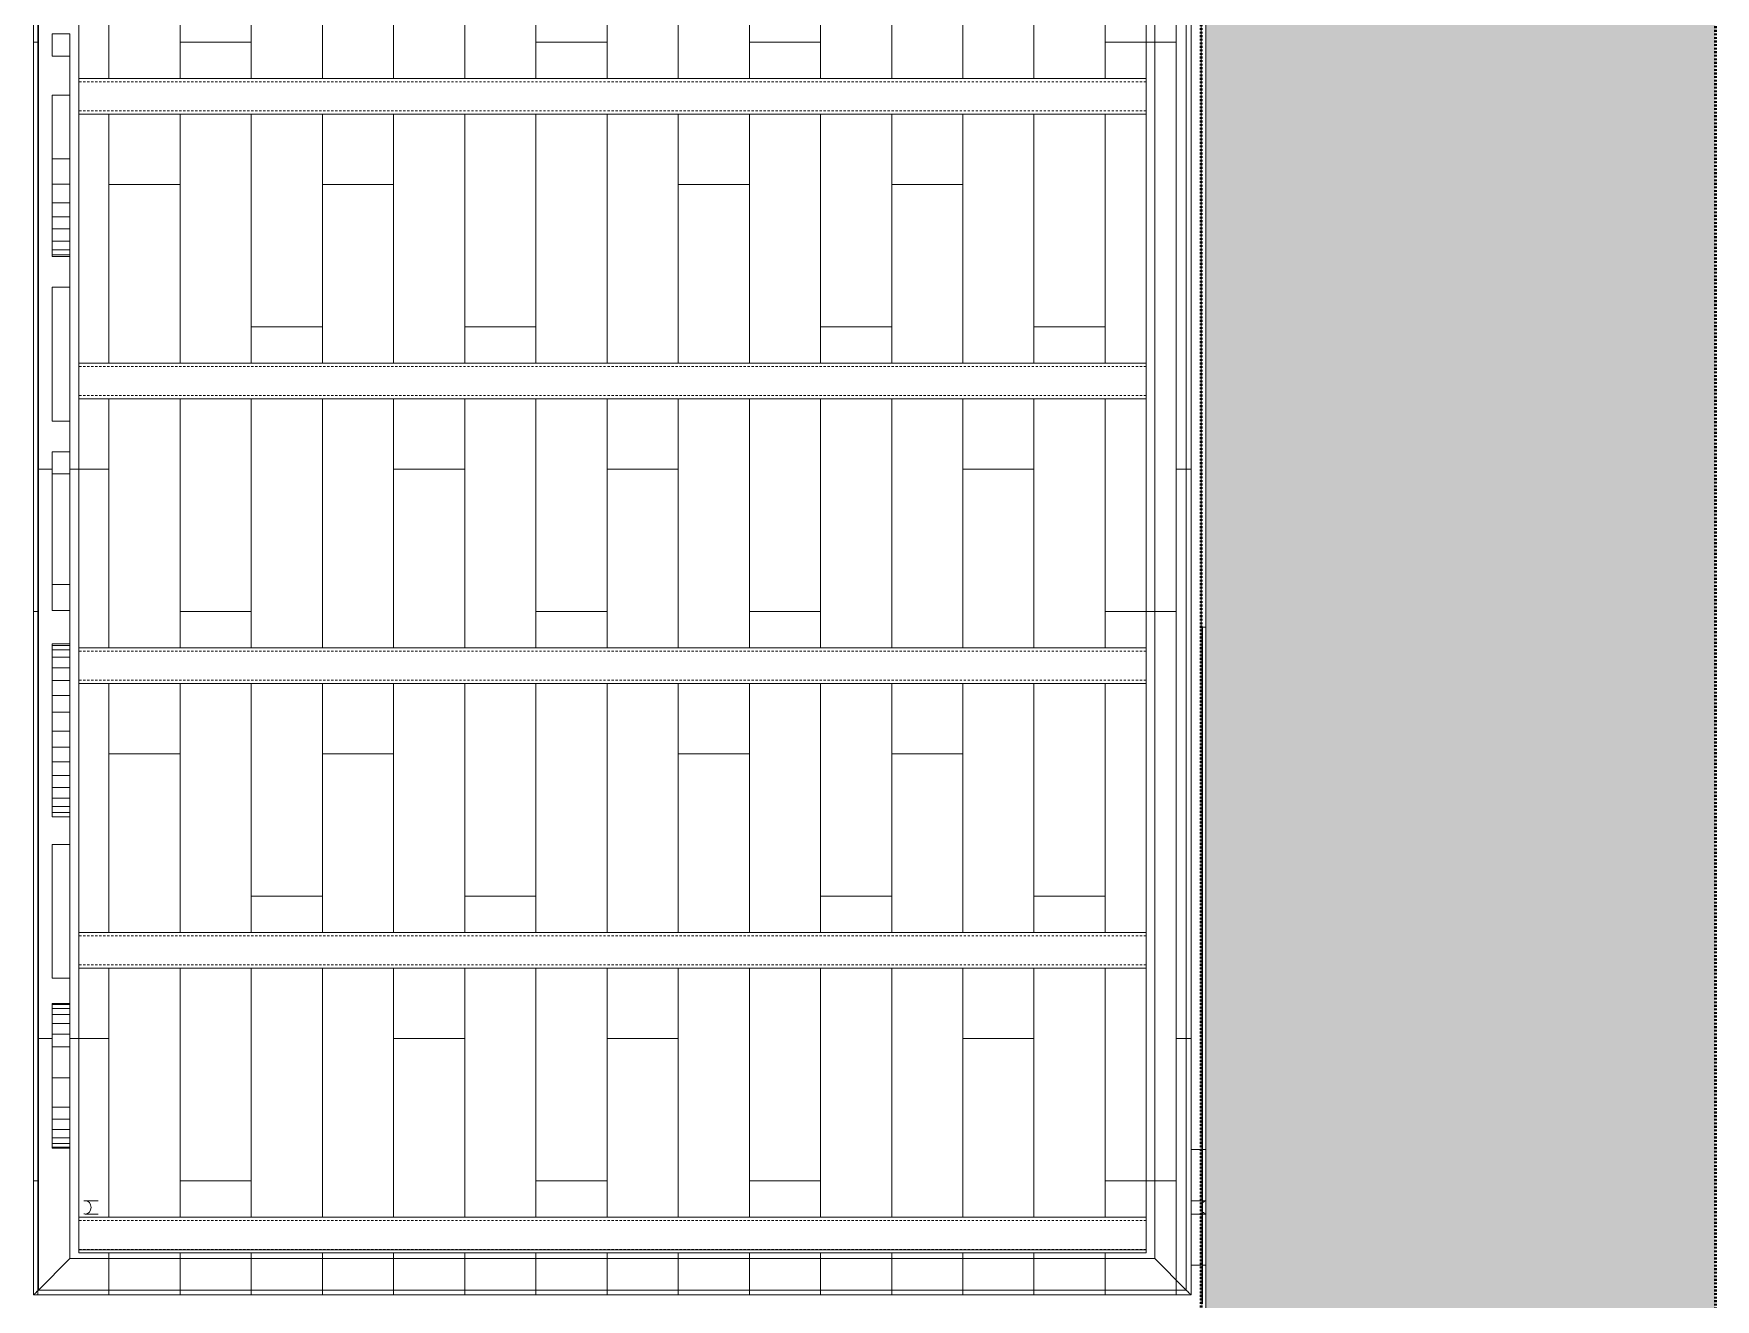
# Model space of a CAD drawing. Header units: inches. Extents: x -4235 to -464, y 9706 to 12338.
# Drawn here: x -3926.4 to -3831.8, y 11203.2 to 11274.4 of the extents above; entities that cross this region are included whole.
import ezdxf

# ---------------------------------------------------------------- set-up
doc = ezdxf.new("R2010")
doc.units = ezdxf.units.IN
doc.header["$MEASUREMENT"] = 0
doc.linetypes.add('Dash 1_16_', pattern=[0.125, 0.0625, -0.0625])
doc.linetypes.add('Hidden 1_8_', pattern=[0.1875, 0.125, -0.0625])
for name, color, linetype, lineweight in [('A-CLNG-3', 13, 'Continuous', 9), ('A-CLNG-PATT-1', 253, 'Continuous', 13), ('A-FLOR-3', 192, 'Continuous', 9), ('A-FLOR-PATT-1', 9, 'Continuous', 9), ('A-GENM', 5, 'Continuous', 9), ('A-GLAZ-1', 151, 'Continuous', 9), ('A-GLAZ-3', 9, 'Continuous', 9), ('A-WALL-5', 113, 'Continuous', 9), ('C-PROP-LINE-1', 91, 'Dash 1_16_', 50), ('S-BEAM', 12, 'Continuous', 9), ('S-BEAM-1', 12, 'Hidden 1_8_', 9)]:
    doc.layers.add(name, color=color, linetype=linetype, lineweight=lineweight)

# ---------------------------------------------------------------- blocks, each defined once
blk = doc.blocks.new('Walls 1 - Walls 1-2559882-BACKGROUND - RCP - 1ST FLOOR')
at = {"layer": 'A-WALL-5'}
for p, q in [((-3861.299, 11211.66), (-3860.724, 11211.66)), ((-3860.661, 11211.66), (-3860.474, 11211.66)), ((-3923.458, 11208.785), (-3922.737, 11208.785)), ((-3861.299, 11208.785), (-3860.724, 11208.785)), ((-3860.661, 11208.785), (-3860.474, 11208.785)), ((-3922.737, 11208.035), (-3923.458, 11208.035)), ((-3860.724, 11208.035), (-3861.299, 11208.035)), ((-3860.474, 11208.035), (-3860.661, 11208.035)), ((-3860.724, 11205.16), (-3861.299, 11205.16)), ((-3860.474, 11205.16), (-3860.661, 11205.16))]:
    blk.add_line(p, q, dxfattribs=at)
for centre, start_param, end_param in [((-3923.458, 11208.41), 0, 0.261799), ((-3923.458, 11208.41), 3.141593, 6.283185), ((-3860.404, 11208.41), 1.445432, 1.568095), ((-3860.404, 11208.41), 1.570796, 1.696161), ((-3860.404, 11208.41), 0.523599, 0.783492), ((-3860.404, 11208.41), 0.261799, 0.522251), ((-3923.458, 11208.41), 2.879793, 3.141593), ((-3860.404, 11208.41), 2.356194, 2.61664), ((-3860.404, 11208.41), 2.698715, 2.879092)]:
    blk.add_ellipse(centre, major_axis=(0, 0.375), ratio=0.86769, start_param=start_param, end_param=end_param, dxfattribs=at)
blk = doc.blocks.new('Walls 134 - Walls 3-2570741-BACKGROUND - RCP - 1ST FLOOR')
at = {"layer": 'A-WALL-5'}
for p, q in [((-3926.362, 11203.489), (-3926.362, 11433.389)), ((-3926.362, 11433.389), (-3926.362, 11203.489)), ((-3926.362, 11203.489), (-3926.362, 11433.389)), ((-3926.089, 11203.762), (-3926.089, 11433.116)), ((-3926.089, 11203.762), (-3926.089, 11433.116)), ((-3861.572, 11433.116), (-3861.572, 11203.762)), ((-3861.572, 11433.116), (-3861.572, 11203.762)), ((-3861.299, 11433.389), (-3861.299, 11203.489)), ((-3861.299, 11203.489), (-3861.299, 11433.389)), ((-3861.299, 11433.389), (-3861.299, 11203.489)), ((-3923.83, 11206.021), (-3923.83, 11430.858)), ((-3863.83, 11430.858), (-3863.83, 11206.021)), ((-3863.342, 11431.346), (-3863.342, 11205.532)), ((-3863.342, 11431.346), (-3863.342, 11205.532)), ((-3923.83, 11285.859), (-3923.83, 11271.859)), ((-3863.83, 11271.859), (-3863.83, 11285.859)), ((-3924.319, 11270.928), (-3924.319, 11273.12)), ((-3924.319, 11270.928), (-3924.319, 11273.12)), ((-3923.83, 11271.809), (-3923.83, 11271.671)), ((-3863.83, 11271.671), (-3863.83, 11271.809)), ((-3923.83, 11271.577), (-3923.83, 11270.142)), ((-3863.83, 11270.142), (-3863.83, 11271.577)), ((-3923.83, 11270.048), (-3923.83, 11269.91)), ((-3923.83, 11269.859), (-3923.83, 11255.859)), ((-3863.83, 11269.91), (-3863.83, 11270.048)), ((-3863.83, 11255.859), (-3863.83, 11269.859)), ((-3924.319, 11260.122), (-3924.319, 11261.845)), ((-3924.319, 11260.122), (-3924.319, 11261.845)), ((-3923.83, 11255.809), (-3923.83, 11255.671)), ((-3863.83, 11255.671), (-3863.83, 11255.809)), ((-3923.83, 11255.577), (-3923.83, 11254.142)), ((-3863.83, 11254.142), (-3863.83, 11255.577)), ((-3923.83, 11254.048), (-3923.83, 11253.91)), ((-3923.83, 11253.859), (-3923.83, 11239.859)), ((-3863.83, 11253.91), (-3863.83, 11254.048)), ((-3863.83, 11239.859), (-3863.83, 11253.859)), ((-3924.319, 11250.882), (-3924.319, 11252.605)), ((-3924.319, 11250.882), (-3924.319, 11252.605)), ((-3924.319, 11240.077), (-3924.319, 11241.956)), ((-3924.319, 11240.077), (-3924.319, 11241.956)), ((-3923.83, 11239.809), (-3923.83, 11239.671)), ((-3863.83, 11239.671), (-3863.83, 11239.809)), ((-3923.83, 11239.577), (-3923.83, 11238.142)), ((-3863.83, 11238.142), (-3863.83, 11239.577)), ((-3923.83, 11238.048), (-3923.83, 11237.91)), ((-3923.83, 11237.859), (-3923.83, 11223.859)), ((-3863.83, 11237.91), (-3863.83, 11238.048)), ((-3863.83, 11223.859), (-3863.83, 11237.859)), ((-3924.319, 11228.801), (-3924.319, 11230.367)), ((-3924.319, 11228.801), (-3924.319, 11230.367)), ((-3923.83, 11223.809), (-3923.83, 11223.671)), ((-3923.83, 11223.577), (-3923.83, 11222.142)), ((-3863.83, 11223.671), (-3863.83, 11223.809)), ((-3863.83, 11222.142), (-3863.83, 11223.577)), ((-3923.83, 11222.048), (-3923.83, 11221.91)), ((-3923.83, 11221.859), (-3923.83, 11207.859)), ((-3863.83, 11221.91), (-3863.83, 11222.048)), ((-3863.83, 11207.859), (-3863.83, 11221.859)), ((-3924.319, 11219.875), (-3924.319, 11221.284)), ((-3924.319, 11219.875), (-3924.319, 11221.284)), ((-3924.319, 11205.532), (-3924.319, 11211.731)), ((-3924.319, 11205.532), (-3924.319, 11211.731)), ((-3923.83, 11207.809), (-3923.83, 11207.671)), ((-3923.83, 11207.577), (-3923.83, 11206.142)), ((-3863.83, 11207.671), (-3863.83, 11207.809)), ((-3863.83, 11206.142), (-3863.83, 11207.577)), ((-3863.83, 11206.021), (-3923.83, 11206.021)), ((-3926.089, 11203.762), (-3924.319, 11205.532)), ((-3924.319, 11205.532), (-3926.089, 11203.762)), ((-3863.342, 11205.532), (-3924.319, 11205.532)), ((-3863.342, 11205.532), (-3924.319, 11205.532)), ((-3861.572, 11203.762), (-3863.342, 11205.532)), ((-3863.342, 11205.532), (-3861.572, 11203.762)), ((-3861.572, 11203.762), (-3926.089, 11203.762)), ((-3861.572, 11203.762), (-3926.089, 11203.762)), ((-3861.299, 11203.489), (-3926.362, 11203.489)), ((-3926.362, 11203.489), (-3861.299, 11203.489)), ((-3861.299, 11203.489), (-3926.362, 11203.489))]:
    blk.add_line(p, q, dxfattribs=at)
for points, knots in [([(-3926.225, 11203.626), (-3926.22, 11203.631), (-3926.209, 11203.641), (-3926.188, 11203.663), (-3926.171, 11203.68), (-3926.159, 11203.692)], [0.6666667, 0.6666667, 0.6666667, 0.6666667, 0.7083333, 0.75, 0.8333333, 0.8333333, 0.8333333, 0.8333333]), ([(-3861.436, 11203.626), (-3861.441, 11203.631), (-3861.451, 11203.642), (-3861.473, 11203.663), (-3861.49, 11203.68), (-3861.501, 11203.692)], [0.6666667, 0.6666667, 0.6666667, 0.6666667, 0.7083333, 0.75, 0.8333333, 0.8333333, 0.8333333, 0.8333333]), ([(-3926.362, 11203.489), (-3926.362, 11203.49), (-3926.357, 11203.494), (-3926.341, 11203.51), (-3926.326, 11203.525), (-3926.309, 11203.542), (-3926.294, 11203.557), (-3926.278, 11203.573), (-3926.255, 11203.596), (-3926.235, 11203.616), (-3926.225, 11203.626)], [0, 0, 0, 0, 0.1666667, 0.25, 0.3333333, 0.4166667, 0.4583333, 0.5, 0.5833333, 0.6666667, 0.6666667, 0.6666667, 0.6666667]), ([(-3926.225, 11203.626), (-3926.23, 11203.621), (-3926.24, 11203.611), (-3926.26, 11203.591), (-3926.278, 11203.573), (-3926.294, 11203.557), (-3926.309, 11203.542), (-3926.319, 11203.532), (-3926.325, 11203.526)], [0.3333333, 0.3333333, 0.3333333, 0.3333333, 0.375, 0.4166667, 0.5, 0.5416667, 0.5833333, 0.6666667, 0.6666667, 0.6666667, 0.6666667]), ([(-3861.436, 11203.626), (-3861.43, 11203.621), (-3861.42, 11203.611), (-3861.401, 11203.591), (-3861.387, 11203.578), (-3861.379, 11203.569)], [0.3333333, 0.3333333, 0.3333333, 0.3333333, 0.375, 0.4166667, 0.5, 0.5, 0.5, 0.5]), ([(-3861.308, 11203.499), (-3861.311, 11203.502), (-3861.319, 11203.509), (-3861.335, 11203.525), (-3861.351, 11203.542), (-3861.367, 11203.557), (-3861.375, 11203.565), (-3861.379, 11203.569)], [0.1666667, 0.1666667, 0.1666667, 0.1666667, 0.25, 0.3333333, 0.4166667, 0.4583333, 0.5, 0.5, 0.5, 0.5]), ([(-3861.379, 11203.569), (-3861.375, 11203.565), (-3861.367, 11203.557), (-3861.352, 11203.542), (-3861.341, 11203.532), (-3861.336, 11203.526)], [0.5, 0.5, 0.5, 0.5, 0.5416667, 0.5833333, 0.6666667, 0.6666667, 0.6666667, 0.6666667])]:
    blk.add_open_spline(points, degree=3, knots=knots, dxfattribs=at)
for points in [[(-3926.159, 11203.692), (-3926.171, 11203.68), (-3926.193, 11203.658), (-3926.215, 11203.636), (-3926.225, 11203.626)], [(-3926.159, 11203.692), (-3926.136, 11203.715), (-3926.112, 11203.738), (-3926.089, 11203.762)], [(-3926.089, 11203.762), (-3926.112, 11203.738), (-3926.136, 11203.715), (-3926.159, 11203.692)], [(-3861.501, 11203.692), (-3861.524, 11203.715), (-3861.548, 11203.739), (-3861.572, 11203.762)], [(-3861.572, 11203.762), (-3861.548, 11203.739), (-3861.524, 11203.715), (-3861.501, 11203.692)], [(-3861.501, 11203.692), (-3861.49, 11203.68), (-3861.467, 11203.658), (-3861.446, 11203.636), (-3861.436, 11203.626)], [(-3926.352, 11203.499), (-3926.358, 11203.493), (-3926.362, 11203.49), (-3926.362, 11203.489)], [(-3926.325, 11203.526), (-3926.331, 11203.52), (-3926.341, 11203.51), (-3926.35, 11203.501), (-3926.352, 11203.499)], [(-3861.379, 11203.569), (-3861.387, 11203.578), (-3861.405, 11203.596), (-3861.425, 11203.616), (-3861.436, 11203.626)], [(-3861.336, 11203.526), (-3861.33, 11203.52), (-3861.319, 11203.51), (-3861.311, 11203.501), (-3861.308, 11203.499)], [(-3861.299, 11203.489), (-3861.299, 11203.489), (-3861.302, 11203.493), (-3861.308, 11203.499)], [(-3861.308, 11203.499), (-3861.302, 11203.493), (-3861.299, 11203.489), (-3861.299, 11203.489)]]:
    blk.add_open_spline(points, degree=3, dxfattribs=at)
blk = doc.blocks.new('CISC HSS Rectangular_CSA G40_21_ - HS102x51x4_8-V171-BACKGROUND - RCP - 1ST FLOOR')
at = {"layer": 'S-BEAM'}
for p, q in [((-30, 1), (30, 1)), ((-30, 1), (-30, 0.624)), ((-30, 0.812), (-30, 0.95)), ((30, 0.624), (30, 1)), ((30, 0.95), (30, 0.812)), ((-30, 0.624), (-30, 0.718)), ((-30, 0.624), (-30, 0.718)), ((-30, 0.718), (-30, 0.672)), ((-30, 0.672), (-30, 0.624)), ((-30, 0.624), (-30, -0.624)), ((-30, 0.624), (-30, -0.624)), ((30, 0.718), (30, 0.624)), ((30, 0.624), (30, 0.718)), ((30, 0.718), (30, 0.624)), ((30, -0.624), (30, 0.624)), ((30, -0.624), (30, 0.624)), ((-30, -0.624), (-30, -1)), ((-30, -0.718), (-30, -0.624)), ((-30, -0.624), (-30, -0.718)), ((-30, -0.718), (-30, -0.624)), ((-30, -0.95), (-30, -0.812)), ((30, -0.624), (30, -0.718)), ((30, -1), (30, -0.624)), ((30, -0.624), (30, -0.718)), ((30, -0.718), (30, -0.624)), ((30, -0.812), (30, -0.89)), ((30, -0.89), (30, -0.95)), ((30, -1), (-30, -1))]:
    blk.add_line(p, q, dxfattribs=at)
at = {"layer": 'S-BEAM-1'}
for p, q in [((30, 0.812), (-30, 0.812)), ((30, -0.812), (-30, -0.812))]:
    blk.add_line(p, q, dxfattribs=at)
blk = doc.blocks.new('CISC HSS Rectangular_CSA G40_21_ - HS102x51x4_8-V172-BACKGROUND - RCP - 1ST FLOOR')
at = {"layer": 'S-BEAM'}
for p, q in [((-30, 1), (30, 1)), ((-30, 1), (-30, 0.624)), ((-30, 0.812), (-30, 0.95)), ((30, 0.624), (30, 1)), ((30, 0.95), (30, 0.812)), ((-30, 0.624), (-30, 0.718)), ((-30, 0.672), (-30, 0.718)), ((-30, 0.718), (-30, 0.624)), ((-30, 0.624), (-30, 0.672)), ((-30, 0.624), (-30, -0.624)), ((-30, 0.624), (-30, -0.624)), ((30, 0.718), (30, 0.624)), ((30, 0.624), (30, 0.718)), ((30, 0.718), (30, 0.672)), ((30, 0.672), (30, 0.624)), ((30, -0.624), (30, 0.624)), ((30, -0.624), (30, 0.624)), ((-30, -0.624), (-30, -1)), ((-30, -0.718), (-30, -0.624)), ((-30, -0.624), (-30, -0.718)), ((-30, -0.718), (-30, -0.624)), ((-30, -0.95), (-30, -0.812)), ((30, -0.624), (30, -0.718)), ((30, -1), (30, -0.624)), ((30, -0.624), (30, -0.718)), ((30, -0.672), (30, -0.624)), ((30, -0.718), (30, -0.672)), ((30, -0.812), (30, -0.95)), ((30, -1), (-30, -1))]:
    blk.add_line(p, q, dxfattribs=at)
at = {"layer": 'S-BEAM-1'}
for p, q in [((30, 0.812), (-30, 0.812)), ((30, -0.812), (-30, -0.812))]:
    blk.add_line(p, q, dxfattribs=at)
blk = doc.blocks.new('CISC HSS Rectangular_CSA G40_21_ - HS102x51x4_8-V173-BACKGROUND - RCP - 1ST FLOOR')
at = {"layer": 'S-BEAM'}
for p, q in [((-30, 1), (30, 1)), ((-30, 1), (-30, 0.624)), ((-30, 0.89), (-30, 0.95)), ((30, 0.624), (30, 1)), ((30, 0.95), (30, 0.812)), ((-30, 0.812), (-30, 0.89)), ((-30, 0.624), (-30, 0.718)), ((-30, 0.624), (-30, 0.718)), ((-30, 0.718), (-30, 0.624)), ((-30, 0.624), (-30, -0.624)), ((-30, 0.624), (-30, -0.624)), ((30, 0.718), (30, 0.624)), ((30, 0.672), (30, 0.718)), ((30, 0.718), (30, 0.624)), ((30, 0.624), (30, 0.672)), ((30, -0.624), (30, 0.624)), ((30, -0.624), (30, 0.624)), ((-30, -0.624), (-30, -1)), ((-30, -0.718), (-30, -0.624)), ((-30, -0.624), (-30, -0.718)), ((-30, -0.718), (-30, -0.624)), ((-30, -0.95), (-30, -0.812)), ((30, -0.624), (30, -0.718)), ((30, -1), (30, -0.624)), ((30, -0.624), (30, -0.672)), ((30, -0.718), (30, -0.624)), ((30, -0.672), (30, -0.718)), ((30, -0.812), (30, -0.95)), ((30, -1), (-30, -1))]:
    blk.add_line(p, q, dxfattribs=at)
at = {"layer": 'S-BEAM-1'}
for p, q in [((30, 0.812), (-30, 0.812)), ((30, -0.812), (-30, -0.812))]:
    blk.add_line(p, q, dxfattribs=at)
blk = doc.blocks.new('CISC HSS Rectangular_CSA G40_21_ - HS102x51x4_8-V174-BACKGROUND - RCP - 1ST FLOOR')
at = {"layer": 'S-BEAM'}
for p, q in [((-30, 1), (30, 1)), ((-30, 1), (-30, 0.624)), ((-30, 0.89), (-30, 0.95)), ((30, 0.624), (30, 1)), ((30, 0.95), (30, 0.812)), ((-30, 0.812), (-30, 0.89)), ((-30, 0.624), (-30, 0.718)), ((-30, 0.672), (-30, 0.718)), ((-30, 0.718), (-30, 0.672)), ((-30, 0.624), (-30, 0.672)), ((-30, 0.672), (-30, 0.624)), ((-30, 0.624), (-30, -0.624)), ((-30, 0.624), (-30, -0.624)), ((30, 0.718), (30, 0.624)), ((30, 0.672), (30, 0.718)), ((30, 0.718), (30, 0.672)), ((30, 0.624), (30, 0.672)), ((30, 0.672), (30, 0.624)), ((30, -0.624), (30, 0.624)), ((30, -0.624), (30, 0.624)), ((-30, -0.624), (-30, -1)), ((-30, -0.718), (-30, -0.624)), ((-30, -0.624), (-30, -0.718)), ((-30, -0.672), (-30, -0.624)), ((-30, -0.718), (-30, -0.672)), ((-30, -0.89), (-30, -0.812)), ((-30, -0.95), (-30, -0.89)), ((30, -0.624), (30, -0.718)), ((30, -1), (30, -0.624)), ((30, -0.624), (30, -0.718)), ((30, -0.672), (30, -0.624)), ((30, -0.718), (30, -0.672)), ((30, -0.812), (30, -0.95)), ((30, -1), (-30, -1))]:
    blk.add_line(p, q, dxfattribs=at)
at = {"layer": 'S-BEAM-1'}
for p, q in [((30, 0.812), (-30, 0.812)), ((30, -0.812), (-30, -0.812))]:
    blk.add_line(p, q, dxfattribs=at)
blk = doc.blocks.new('CISC HSS Rectangular_CSA G40_21_ - HS102x51x4_8-V175-BACKGROUND - RCP - 1ST FLOOR')
at = {"layer": 'S-BEAM'}
for p, q in [((-30, 1), (30, 1)), ((-30, 1), (-30, 0.624)), ((-30, 0.89), (-30, 0.95)), ((30, 0.624), (30, 1)), ((30, 0.95), (30, 0.812)), ((-30, 0.812), (-30, 0.89)), ((-30, 0.624), (-30, 0.718)), ((-30, 0.624), (-30, 0.718)), ((-30, 0.718), (-30, 0.672)), ((-30, 0.672), (-30, 0.624)), ((-30, 0.624), (-30, -0.624)), ((-30, 0.624), (-30, -0.624)), ((30, 0.718), (30, 0.624)), ((30, 0.672), (30, 0.718)), ((30, 0.718), (30, 0.624)), ((30, 0.624), (30, 0.672)), ((30, -0.624), (30, 0.624)), ((30, -0.624), (30, 0.624)), ((-30, -0.624), (-30, -0.812)), ((-30, -0.718), (-30, -0.624)), ((-30, -0.624), (-30, -0.718)), ((-30, -0.718), (-30, -0.624)), ((-30, -0.84), (-30, -1)), ((-30, -0.89), (-30, -0.84)), ((30, -0.624), (30, -0.718)), ((30, -0.812), (30, -0.624)), ((30, -0.624), (30, -0.718)), ((30, -0.718), (30, -0.624)), ((30, -0.84), (30, -0.89)), ((30, -1), (30, -0.84)), ((30, -1), (-30, -1))]:
    blk.add_line(p, q, dxfattribs=at)
at = {"layer": 'S-BEAM-1'}
for p, q in [((30, 0.812), (-30, 0.812)), ((30, -0.812), (-30, -0.812))]:
    blk.add_line(p, q, dxfattribs=at)
blk = doc.blocks.new('Perforated Panel at Magic-Pak - hvac panel - 2nd floor 2-2702973-BACKGROUND - RCP - 1ST FLOOR')
at = {"layer": 'A-GLAZ-3'}
h = blk.add_hatch(dxfattribs=at)
h.set_pattern_fill('FP_25', color=256, style=0, pattern_type=2)
h.set_pattern_definition([(0, (0, 4.406), (1, -1), [0.5, -1.5]), (270, (0.25, 4.656), (-1, -1), [0.5, -1.5])])
h.paths.add_polyline_path([(-19.012, 4.375), (19.012, 4.375), (19.012, 4.437), (-19.012, 4.437)], flags=0)
at = {"layer": 'A-GLAZ-1'}
for p, q in [((19.012, 4.437), (-19.012, 4.437)), ((-19.012, 4.375), (-19.012, 4.437)), ((19.012, 4.375), (-19.012, 4.375)), ((19.012, 4.375), (19.012, 4.437))]:
    blk.add_line(p, q, dxfattribs=at)
blk = doc.blocks.new('Family - ___-2835860-BACKGROUND - RCP - 1ST FLOOR')
at = {"layer": 'C-PROP-LINE-1'}
blk.add_line((-3860.724, 9980.189), (-3860.724, 11434.389), dxfattribs=at)
blk = doc.blocks.new('Family - ___-2835903-BACKGROUND - RCP - 1ST FLOOR')
at = {"layer": 'C-PROP-LINE-1'}
blk.add_line((-3831.824, 10009.089), (-3831.824, 12089.689), dxfattribs=at)
blk = doc.blocks.new('Family - ___-2835932-BACKGROUND - RCP - 1ST FLOOR')
at = {"layer": 'C-PROP-LINE-1'}
blk.add_line((-3860.724, 9980.189), (-3860.724, 12118.589), dxfattribs=at)

msp = doc.modelspace()

# ---------------------------------------------------------------- hatches: boundary and pattern name
at = {"layer": 'A-CLNG-PATT-1'}
h = msp.add_hatch(dxfattribs=at)
h.set_pattern_fill('FP_8', color=256, style=0, pattern_type=2)
h.set_pattern_definition([(90, (-2963.524, 11049.389), (4, -2e-16), []), (0, (-2963.524, 11049.389), (8, -8), [4, -28]), (0, (-2959.524, 11065.389), (8, -8), [4, -28])])
h.paths.add_polyline_path([(-3860.474, 9980.439), (-3831.824, 10009.089), (-3831.824, 10051.365), (-3832.449, 10051.365), (-3832.449, 10089.389), (-3831.824, 10089.389), (-3831.824, 10127.978), (-3832.449, 10127.978), (-3832.449, 10166.001), (-3831.824, 10166.001), (-3831.824, 10167.327), (-3832.73, 10167.327), (-3832.73, 10203.452), (-3831.824, 10203.452), (-3831.824, 10213.152), (-3831.894, 10213.152), (-3831.894, 10212.152), (-3832.69, 10212.152), (-3832.69, 10213.152), (-3834.544, 10213.152), (-3834.568, 10213.014), (-3835.273, 10211.794), (-3836.352, 10210.889), (-3837.802, 10210.407), (-3839.085, 10210.407), (-3840.409, 10210.889), (-3841.511, 10211.834), (-3842.192, 10213.014), (-3842.437, 10214.402), (-3842.192, 10215.789), (-3841.712, 10216.689), (-3860.474, 10216.689), (-3860.474, 9996.985)], flags=0)
h.paths.add_polyline_path([(-2068.174, 9980.439), (-2068.174, 10851.139), (-2096.824, 10822.489), (-2096.824, 10780.214), (-2096.199, 10780.214), (-2096.199, 10742.19), (-2096.824, 10742.19), (-2096.824, 10703.414), (-2096.199, 10703.414), (-2096.199, 10665.39), (-2096.824, 10665.39), (-2096.824, 10665.014), (-2096.199, 10665.014), (-2096.199, 10626.99), (-2096.824, 10626.99), (-2096.824, 10571.427), (-2095.824, 10571.427), (-2095.824, 10542.427), (-2096.824, 10542.427), (-2096.824, 10511.414), (-2096.199, 10511.414), (-2096.199, 10473.39), (-2096.824, 10473.39), (-2096.824, 10396.214), (-2096.199, 10396.214), (-2096.199, 10358.19), (-2096.824, 10358.19), (-2096.824, 10357.814), (-2096.199, 10357.814), (-2096.199, 10319.79), (-2096.824, 10319.79), (-2096.824, 10290.152), (-2095.824, 10290.152), (-2095.824, 10261.152), (-2096.824, 10261.152), (-2096.824, 10204.214), (-2096.199, 10204.214), (-2096.199, 10166.19), (-2096.824, 10166.19), (-2096.824, 10165.814), (-2096.199, 10165.814), (-2096.199, 10127.79), (-2096.824, 10127.79), (-2096.824, 10127.414), (-2096.199, 10127.414), (-2096.199, 10089.39), (-2096.824, 10089.39), (-2096.824, 10009.089), (-2070.747, 9983.012)], flags=0)
h.paths.add_polyline_path([(-3834.324, 10215.652), (-3832.69, 10215.652), (-3832.69, 10216.652), (-3831.894, 10216.652), (-3831.894, 10215.652), (-3831.824, 10215.652), (-3831.824, 10242.99), (-3832.449, 10242.99), (-3832.449, 10281.014), (-3831.824, 10281.014), (-3831.824, 10362.627), (-3832.824, 10362.627), (-3832.824, 10391.627), (-3831.824, 10391.628), (-3831.824, 10434.99), (-3832.449, 10434.99), (-3832.449, 10473.014), (-3831.824, 10473.014), (-3831.824, 10473.765), (-3832.449, 10473.765), (-3832.449, 10511.789), (-3831.824, 10511.789), (-3831.824, 10569.589), (-3831.894, 10569.589), (-3831.894, 10568.589), (-3832.69, 10568.589), (-3832.69, 10569.589), (-3834.544, 10569.589), (-3834.568, 10569.451), (-3835.334, 10568.179), (-3836.352, 10567.325), (-3837.802, 10566.843), (-3839.085, 10566.843), (-3840.409, 10567.325), (-3841.511, 10568.271), (-3842.192, 10569.451), (-3842.437, 10570.839), (-3842.192, 10572.226), (-3841.488, 10573.446), (-3840.409, 10574.352), (-3838.959, 10574.834), (-3837.676, 10574.834), (-3836.352, 10574.352), (-3835.25, 10573.406), (-3834.568, 10572.226), (-3834.544, 10572.089), (-3832.69, 10572.089), (-3832.69, 10573.089), (-3831.894, 10573.089), (-3831.894, 10572.089), (-3831.824, 10572.089), (-3831.824, 10588.778), (-3832.449, 10588.778), (-3832.449, 10626.801), (-3831.824, 10626.801), (-3831.824, 10627.178), (-3832.449, 10627.178), (-3832.449, 10665.201), (-3831.824, 10665.201), (-3831.824, 10745.627), (-3832.824, 10745.627), (-3832.824, 10774.627), (-3831.824, 10774.627), (-3831.824, 10780.965), (-3832.449, 10780.965), (-3832.449, 10818.989), (-3831.824, 10818.989), (-3831.824, 10857.765), (-3832.449, 10857.765), (-3832.449, 10895.789), (-3831.824, 10895.789), (-3831.824, 10901.489), (-3832.824, 10901.489), (-3832.824, 10930.489), (-3831.824, 10930.489), (-3831.824, 10961.339), (-3831.894, 10961.339), (-3831.894, 10960.339), (-3832.69, 10960.339), (-3832.69, 10961.339), (-3834.544, 10961.339), (-3834.568, 10961.202), (-3835.273, 10959.982), (-3836.352, 10959.076), (-3837.802, 10958.594), (-3839.085, 10958.594), (-3840.409, 10959.076), (-3841.511, 10960.022), (-3842.192, 10961.202), (-3842.437, 10962.589), (-3842.192, 10963.977), (-3841.488, 10965.197), (-3840.409, 10966.103), (-3838.959, 10966.584), (-3837.676, 10966.584), (-3836.352, 10966.103), (-3835.25, 10965.157), (-3834.568, 10963.977), (-3834.544, 10963.839), (-3832.69, 10963.839), (-3832.69, 10964.839), (-3831.894, 10964.839), (-3831.894, 10963.839), (-3831.824, 10963.839), (-3831.824, 10973.539), (-3832.73, 10973.539), (-3832.73, 11009.664), (-3831.824, 11009.664), (-3831.824, 11011.178), (-3832.449, 11011.178), (-3832.449, 11049.201), (-3831.824, 11049.201), (-3831.824, 11049.578), (-3832.449, 11049.578), (-3832.449, 11087.601), (-3831.824, 11087.601), (-3831.824, 11403.735), (-3831.894, 11403.735), (-3831.894, 11402.735), (-3832.69, 11402.735), (-3832.69, 11403.735), (-3834.544, 11403.735), (-3834.568, 11403.597), (-3835.273, 11402.377), (-3836.352, 11401.472), (-3837.802, 11400.99), (-3839.085, 11400.99), (-3840.409, 11401.472), (-3841.511, 11402.417), (-3842.192, 11403.597), (-3842.437, 11404.985), (-3842.192, 11406.372), (-3841.488, 11407.592), (-3840.409, 11408.498), (-3838.959, 11408.98), (-3837.676, 11408.98), (-3836.352, 11408.498), (-3835.25, 11407.552), (-3834.568, 11406.372), (-3834.544, 11406.235), (-3832.69, 11406.235), (-3832.69, 11407.235), (-3831.894, 11407.235), (-3831.894, 11406.235), (-3831.824, 11406.235), (-3831.824, 11433.639), (-3860.474, 11433.639), (-3860.474, 11013.864), (-3833.886, 11013.864), (-3833.886, 11013.114), (-3860.474, 11013.114), (-3860.474, 10217.439), (-3840.933, 10217.476), (-3840.409, 10217.915), (-3838.959, 10218.397), (-3837.676, 10218.397), (-3836.352, 10217.915), (-3835.785, 10217.439), (-3833.324, 10217.439), (-3833.324, 10216.689), (-3835.088, 10216.689), (-3834.568, 10215.789), (-3834.544, 10215.652)], flags=0)
h.paths.add_polyline_path([(-2068.174, 11247.639), (-2068.174, 12118.339), (-2096.824, 12089.689), (-2096.824, 11970.801), (-2096.199, 11970.801), (-2096.199, 11932.778), (-2096.824, 11932.778), (-2096.824, 11932.401), (-2096.199, 11932.401), (-2096.199, 11894.378), (-2096.824, 11894.378), (-2096.824, 11840.752), (-2095.824, 11840.752), (-2095.824, 11811.752), (-2096.824, 11811.752), (-2096.824, 11778.801), (-2096.199, 11778.801), (-2096.199, 11740.778), (-2096.824, 11740.778), (-2096.824, 11740.401), (-2096.199, 11740.401), (-2096.199, 11702.378), (-2096.824, 11702.378), (-2096.824, 11663.601), (-2096.199, 11663.601), (-2096.199, 11625.578), (-2096.824, 11625.578), (-2096.824, 11557.352), (-2095.824, 11557.352), (-2095.824, 11528.352), (-2096.824, 11528.352), (-2096.824, 11471.789), (-2096.199, 11471.789), (-2096.199, 11433.765), (-2096.824, 11433.765), (-2096.824, 11433.389), (-2096.199, 11433.389), (-2096.199, 11395.365), (-2096.824, 11395.365), (-2096.824, 11356.401), (-2096.199, 11356.401), (-2096.199, 11318.378), (-2096.824, 11318.378), (-2096.824, 11276.289), (-2070.747, 11250.212)], flags=0)
h.paths.add_polyline_path([(-3841.976, 11548.339), (-3841.488, 11549.184), (-3840.409, 11550.09), (-3838.959, 11550.572), (-3837.676, 11550.572), (-3836.352, 11550.09), (-3835.25, 11549.145), (-3834.785, 11548.339), (-3832.69, 11548.339), (-3832.69, 11548.827), (-3831.894, 11548.81), (-3831.894, 11548.339), (-3831.824, 11548.339), (-3831.824, 11775.739), (-3831.894, 11775.739), (-3831.894, 11774.739), (-3832.69, 11774.739), (-3832.69, 11775.739), (-3834.544, 11775.739), (-3834.568, 11775.602), (-3835.273, 11774.382), (-3836.352, 11773.476), (-3837.802, 11772.994), (-3839.085, 11772.994), (-3840.409, 11773.476), (-3841.511, 11774.422), (-3842.192, 11775.602), (-3842.437, 11776.989), (-3842.192, 11778.377), (-3841.488, 11779.597), (-3840.409, 11780.503), (-3838.959, 11780.984), (-3837.676, 11780.984), (-3836.352, 11780.503), (-3835.25, 11779.557), (-3834.568, 11778.377), (-3834.544, 11778.239), (-3832.69, 11778.239), (-3832.69, 11779.239), (-3831.894, 11779.239), (-3831.894, 11778.239), (-3831.824, 11778.239), (-3831.824, 11823.239), (-3860.474, 11823.239), (-3860.474, 11548.339), (-3842.192, 11548.339)], flags=0)
h.paths.add_polyline_path([(-3831.824, 11824.989), (-3831.824, 11933.34), (-3832.449, 11933.34), (-3832.449, 11971.364), (-3832.449, 11971.365), (-3832.449, 12009.389), (-3831.824, 12009.389), (-3831.824, 12032.244), (-3832.449, 12032.244), (-3832.449, 12070.267), (-3831.824, 12070.267), (-3831.824, 12089.689), (-3860.474, 12118.339), (-3860.474, 12085.689), (-3834.849, 12085.689), (-3834.849, 12084.939), (-3860.474, 12084.939), (-3860.474, 11824.989), (-3833.824, 11824.989)], flags=0)
at = {"layer": 'A-FLOR-PATT-1'}
h = msp.add_hatch(dxfattribs=at)
h.set_pattern_fill('FP_12', color=256, style=0, pattern_type=2)
h.set_pattern_definition([(90, (20497.867, 11369.901), (4, -2e-16), []), (0, (20497.867, 11369.901), (8, -8), [4, -28]), (0, (20501.867, 11385.901), (8, -8), [4, -28])])
h.paths.add_polyline_path([(-3926.159, 11203.489), (-3861.299, 11203.526), (-3861.336, 11433.389), (-3926.362, 11433.353), (-3926.325, 11203.489), (-3926.225, 11203.489)], flags=0)
h.paths.add_polyline_path([(-3923.83, 11205.859), (-3923.83, 11207.859), (-3863.83, 11207.847), (-3863.83, 11205.859), (-3920.774, 11205.859)], flags=0)
h.paths.add_polyline_path([(-3925.319, 11211.731), (-3925.319, 11219.875), (-3924.319, 11219.875), (-3924.319, 11211.731)], flags=0)
h.paths.add_polyline_path([(-3925.319, 11221.284), (-3925.319, 11228.801), (-3924.319, 11228.801), (-3924.319, 11221.284)], flags=0)
h.paths.add_polyline_path([(-3906.759, 11221.859), (-3923.83, 11221.872), (-3923.83, 11223.859), (-3863.83, 11223.847), (-3863.83, 11221.859), (-3892.744, 11221.859)], flags=0)
h.paths.add_polyline_path([(-3924.319, 11230.367), (-3925.319, 11230.367), (-3925.319, 11240.077), (-3924.319, 11240.077), (-3924.319, 11230.524)], flags=0)
h.paths.add_polyline_path([(-3878.728, 11237.859), (-3923.83, 11237.872), (-3923.83, 11239.859), (-3863.83, 11239.847), (-3863.83, 11237.859), (-3864.713, 11237.859)], flags=0)
h.paths.add_polyline_path([(-3925.319, 11241.956), (-3925.319, 11250.882), (-3924.319, 11250.882), (-3924.319, 11241.956)], flags=0)
h.paths.add_polyline_path([(-3925.319, 11252.605), (-3925.319, 11260.122), (-3924.319, 11260.122), (-3924.349, 11252.605)], flags=0)
h.paths.add_polyline_path([(-3892.744, 11253.859), (-3923.83, 11253.872), (-3923.83, 11255.859), (-3863.83, 11255.847), (-3863.83, 11253.859), (-3878.728, 11253.859)], flags=0)
h.paths.add_polyline_path([(-3924.452, 11261.845), (-3925.319, 11261.845), (-3925.319, 11270.928), (-3924.319, 11270.928), (-3924.319, 11261.845)], flags=0)
h.paths.add_polyline_path([(-3864.713, 11269.859), (-3923.83, 11269.872), (-3923.83, 11271.859), (-3863.83, 11271.847), (-3863.83, 11269.859)], flags=0)
h.paths.add_polyline_path([(-3925.319, 11273.12), (-3925.319, 11274.373), (-3924.319, 11274.373), (-3924.319, 11273.12), (-3924.577, 11273.12)], flags=0)
h.paths.add_polyline_path([(-3925.319, 11276.252), (-3925.319, 11284.396), (-3924.319, 11284.396), (-3924.319, 11276.252), (-3924.612, 11276.252)], flags=0)
h.paths.add_polyline_path([(-3925.319, 11285.805), (-3925.319, 11293.322), (-3924.319, 11293.322), (-3924.319, 11285.805), (-3924.719, 11285.805)], flags=0)
h.paths.add_polyline_path([(-3906.759, 11285.859), (-3923.83, 11285.872), (-3923.83, 11287.859), (-3863.83, 11287.847), (-3863.83, 11285.859), (-3892.744, 11285.859)], flags=0)
h.paths.add_polyline_path([(-3924.821, 11295.045), (-3925.319, 11295.045), (-3925.319, 11303.502), (-3924.319, 11303.482), (-3924.319, 11295.045)], flags=0)
h.paths.add_polyline_path([(-3863.83, 11301.859), (-3923.83, 11301.872), (-3923.83, 11303.859), (-3863.83, 11303.847), (-3863.83, 11301.872)], flags=0)
h.paths.add_polyline_path([(-3924.319, 11309.296), (-3925.319, 11309.296), (-3925.319, 11316.5), (-3924.319, 11316.5), (-3924.319, 11315.925)], flags=0)
h.paths.add_polyline_path([(-3864.713, 11317.859), (-3923.83, 11317.872), (-3923.83, 11319.859), (-3863.83, 11319.847), (-3863.83, 11317.859)], flags=0)
h.paths.add_polyline_path([(-3925.085, 11318.692), (-3925.319, 11318.692), (-3925.319, 11319.945), (-3924.319, 11319.945), (-3924.319, 11318.692)], flags=0)
h.paths.add_polyline_path([(-3924.319, 11321.041), (-3925.319, 11321.041), (-3925.319, 11331.064), (-3924.319, 11331.064), (-3924.319, 11322.245)], flags=0)
h.paths.add_polyline_path([(-3925.319, 11331.847), (-3925.319, 11340.304), (-3924.319, 11340.304), (-3924.319, 11331.847), (-3925.231, 11331.847)], flags=0)
h.paths.add_polyline_path([(-3906.759, 11333.859), (-3923.83, 11333.872), (-3923.83, 11335.859), (-3863.83, 11335.847), (-3863.83, 11333.859), (-3892.744, 11333.859)], flags=0)
h.paths.add_polyline_path([(-3925.319, 11341.4), (-3925.319, 11349.857), (-3924.319, 11349.857), (-3924.319, 11341.4)], flags=0)
h.paths.add_polyline_path([(-3923.83, 11349.859), (-3923.83, 11351.859), (-3863.83, 11351.847), (-3863.83, 11349.859), (-3920.774, 11349.859)], flags=0)
h.paths.add_polyline_path([(-3925.319, 11354.398), (-3925.319, 11363.794), (-3924.319, 11363.794), (-3924.319, 11354.398)], flags=0)
h.paths.add_polyline_path([(-3924.319, 11364.577), (-3925.319, 11364.577), (-3925.319, 11373.034), (-3924.319, 11373.034), (-3924.319, 11364.891)], flags=0)
h.paths.add_polyline_path([(-3923.83, 11365.859), (-3923.83, 11367.859), (-3863.83, 11367.847), (-3863.83, 11365.859), (-3920.774, 11365.859)], flags=0)
h.paths.add_polyline_path([(-3925.319, 11374.757), (-3925.319, 11382.274), (-3924.319, 11382.236), (-3924.319, 11374.757)], flags=0)
h.paths.add_polyline_path([(-3920.774, 11381.859), (-3923.83, 11381.872), (-3923.83, 11383.859), (-3863.83, 11383.847), (-3863.83, 11381.859), (-3906.759, 11381.859)], flags=0)
h.paths.add_polyline_path([(-3924.319, 11384.623), (-3925.319, 11384.623), (-3925.319, 11393.549), (-3924.319, 11393.549), (-3924.319, 11386.093)], flags=0)
h.paths.add_polyline_path([(-3924.319, 11395.898), (-3925.319, 11395.898), (-3925.319, 11404.825), (-3924.319, 11404.825), (-3924.319, 11397.369)], flags=0)
h.paths.add_polyline_path([(-3923.83, 11397.859), (-3923.83, 11399.859), (-3863.83, 11399.847), (-3863.83, 11397.859), (-3920.774, 11397.859)], flags=0)
h.paths.add_polyline_path([(-3925.319, 11405.921), (-3925.319, 11415.944), (-3924.319, 11415.944), (-3924.319, 11405.921)], flags=0)
h.paths.add_polyline_path([(-3920.774, 11413.859), (-3923.83, 11413.872), (-3923.83, 11415.859), (-3863.83, 11415.847), (-3863.83, 11413.859), (-3906.759, 11413.859)], flags=0)
h.paths.add_polyline_path([(-3924.319, 11416.57), (-3925.319, 11416.57), (-3925.319, 11426.28), (-3924.319, 11426.28), (-3924.319, 11416.727)], flags=0)

# ---------------------------------------------------------------- linework, layer by layer
at = {"layer": 'A-CLNG-3'}
msp.add_line((-3860.474, 11013.864), (-3860.474, 11433.639), dxfattribs=at)
at = {"layer": 'A-FLOR-3'}
for p, q in [((-3926.362, 11203.489), (-3926.362, 11433.389)), ((-3861.299, 11433.389), (-3861.299, 11203.489)), ((-3861.299, 11203.489), (-3926.362, 11203.489))]:
    msp.add_line(p, q, dxfattribs=at)
at = {"layer": 'A-GENM'}
for p, q in [((-3925.319, 11274.373), (-3925.319, 11273.12)), ((-3925.319, 11274.373), (-3924.319, 11274.373)), ((-3924.319, 11273.12), (-3924.319, 11274.373)), ((-3924.319, 11273.12), (-3925.319, 11273.12)), ((-3925.319, 11270.928), (-3925.319, 11267.343)), ((-3924.319, 11270.928), (-3925.319, 11270.928)), ((-3924.319, 11267.343), (-3924.319, 11270.928)), ((-3925.319, 11267.343), (-3925.319, 11265.916)), ((-3924.319, 11267.343), (-3925.319, 11267.343)), ((-3924.319, 11265.916), (-3924.319, 11267.343)), ((-3925.319, 11265.916), (-3925.319, 11264.875)), ((-3924.319, 11265.916), (-3925.319, 11265.916)), ((-3924.319, 11264.875), (-3924.319, 11265.916)), ((-3925.319, 11264.875), (-3925.319, 11264.085)), ((-3924.319, 11264.875), (-3925.319, 11264.875)), ((-3924.319, 11264.085), (-3924.319, 11264.875)), ((-3925.319, 11264.085), (-3925.319, 11263.408)), ((-3924.319, 11264.085), (-3925.319, 11264.085)), ((-3925.319, 11263.408), (-3925.319, 11262.711)), ((-3924.319, 11263.408), (-3925.319, 11263.408)), ((-3924.319, 11263.408), (-3924.319, 11264.085)), ((-3924.319, 11262.711), (-3924.319, 11263.408)), ((-3925.319, 11262.711), (-3925.319, 11262.225)), ((-3925.319, 11262.711), (-3924.319, 11262.711)), ((-3924.319, 11262.225), (-3924.319, 11262.711)), ((-3925.319, 11262.225), (-3925.319, 11261.94)), ((-3924.319, 11262.225), (-3925.319, 11262.225)), ((-3925.319, 11261.94), (-3925.319, 11261.845)), ((-3924.319, 11261.94), (-3925.319, 11261.94)), ((-3924.319, 11261.845), (-3925.319, 11261.845)), ((-3924.319, 11261.94), (-3924.319, 11262.225)), ((-3924.319, 11261.845), (-3924.319, 11261.94)), ((-3925.319, 11260.122), (-3925.319, 11252.605)), ((-3924.319, 11260.122), (-3925.319, 11260.122)), ((-3924.319, 11252.605), (-3924.319, 11260.122)), ((-3924.319, 11252.605), (-3925.319, 11252.605)), ((-3925.319, 11250.882), (-3925.319, 11249.629)), ((-3924.319, 11250.882), (-3925.319, 11250.882)), ((-3924.319, 11249.629), (-3924.319, 11250.882)), ((-3925.319, 11249.629), (-3925.319, 11243.426)), ((-3924.319, 11249.629), (-3925.319, 11249.629)), ((-3924.319, 11243.426), (-3924.319, 11249.629)), ((-3925.319, 11243.426), (-3925.319, 11241.956)), ((-3924.319, 11243.426), (-3925.319, 11243.426)), ((-3924.319, 11241.956), (-3924.319, 11243.426)), ((-3924.319, 11241.956), (-3925.319, 11241.956)), ((-3925.319, 11240.077), (-3925.319, 11239.993)), ((-3924.319, 11240.077), (-3925.319, 11240.077)), ((-3925.319, 11239.993), (-3925.319, 11239.743)), ((-3924.319, 11239.993), (-3925.319, 11239.993)), ((-3925.319, 11239.743), (-3925.319, 11239.326)), ((-3924.319, 11239.743), (-3925.319, 11239.743)), ((-3924.319, 11239.993), (-3924.319, 11240.077)), ((-3924.319, 11239.743), (-3924.319, 11239.993)), ((-3924.319, 11239.326), (-3924.319, 11239.743)), ((-3925.319, 11239.326), (-3925.319, 11238.742)), ((-3924.319, 11239.326), (-3925.319, 11239.326)), ((-3925.319, 11238.742), (-3925.319, 11238.019)), ((-3924.319, 11238.742), (-3925.319, 11238.742)), ((-3924.319, 11238.742), (-3924.319, 11239.326)), ((-3924.319, 11238.019), (-3924.319, 11238.742)), ((-3925.319, 11238.019), (-3925.319, 11237.184)), ((-3924.319, 11238.019), (-3925.319, 11238.019)), ((-3924.319, 11237.184), (-3924.319, 11238.019)), ((-3925.319, 11237.184), (-3925.319, 11236.238)), ((-3924.319, 11237.184), (-3925.319, 11237.184)), ((-3924.319, 11236.238), (-3924.319, 11237.184)), ((-3925.319, 11236.238), (-3925.319, 11235.18)), ((-3924.319, 11236.238), (-3925.319, 11236.238)), ((-3924.319, 11235.18), (-3924.319, 11236.238)), ((-3925.319, 11235.18), (-3925.319, 11234.274)), ((-3924.319, 11235.18), (-3925.319, 11235.18)), ((-3924.319, 11234.274), (-3924.319, 11235.18)), ((-3925.319, 11234.274), (-3925.319, 11233.442)), ((-3924.319, 11234.274), (-3925.319, 11234.274)), ((-3924.319, 11233.442), (-3924.319, 11234.274)), ((-3925.319, 11233.442), (-3925.319, 11232.683)), ((-3924.319, 11233.442), (-3925.319, 11233.442)), ((-3924.319, 11232.683), (-3924.319, 11233.442)), ((-3925.319, 11232.683), (-3925.319, 11231.999)), ((-3925.319, 11232.683), (-3924.319, 11232.683)), ((-3924.319, 11231.999), (-3924.319, 11232.683)), ((-3925.319, 11231.999), (-3925.319, 11231.412)), ((-3924.319, 11231.999), (-3925.319, 11231.999)), ((-3925.319, 11231.412), (-3925.319, 11230.944)), ((-3924.319, 11231.412), (-3925.319, 11231.412)), ((-3924.319, 11231.412), (-3924.319, 11231.999)), ((-3924.319, 11230.944), (-3924.319, 11231.412)), ((-3925.319, 11230.944), (-3925.319, 11230.596)), ((-3924.319, 11230.944), (-3925.319, 11230.944)), ((-3925.319, 11230.596), (-3925.319, 11230.367)), ((-3924.319, 11230.596), (-3925.319, 11230.596)), ((-3924.319, 11230.367), (-3925.319, 11230.367)), ((-3924.319, 11230.596), (-3924.319, 11230.944)), ((-3924.319, 11230.367), (-3924.319, 11230.596)), ((-3925.319, 11228.801), (-3925.319, 11221.284)), ((-3924.319, 11228.801), (-3925.319, 11228.801)), ((-3924.319, 11221.284), (-3924.319, 11228.801)), ((-3924.319, 11221.284), (-3925.319, 11221.284)), ((-3925.319, 11219.875), (-3925.319, 11219.804)), ((-3924.319, 11219.875), (-3925.319, 11219.875)), ((-3925.319, 11219.804), (-3925.319, 11219.594)), ((-3924.319, 11219.804), (-3925.319, 11219.804)), ((-3924.319, 11219.804), (-3924.319, 11219.875)), ((-3924.319, 11219.594), (-3924.319, 11219.804)), ((-3925.319, 11219.594), (-3925.319, 11219.243)), ((-3924.319, 11219.594), (-3925.319, 11219.594)), ((-3925.319, 11219.243), (-3925.319, 11218.753)), ((-3924.319, 11219.243), (-3925.319, 11219.243)), ((-3924.319, 11219.243), (-3924.319, 11219.594)), ((-3924.319, 11218.753), (-3924.319, 11219.243)), ((-3925.319, 11218.753), (-3925.319, 11218.141)), ((-3924.319, 11218.753), (-3925.319, 11218.753)), ((-3925.319, 11218.141), (-3925.319, 11217.428)), ((-3924.319, 11218.141), (-3925.319, 11218.141)), ((-3924.319, 11218.141), (-3924.319, 11218.753)), ((-3924.319, 11217.428), (-3924.319, 11218.141)), ((-3925.319, 11217.428), (-3925.319, 11215.698)), ((-3924.319, 11217.428), (-3925.319, 11217.428)), ((-3924.319, 11215.698), (-3924.319, 11217.428)), ((-3925.319, 11215.698), (-3925.319, 11214.047)), ((-3924.319, 11215.698), (-3925.319, 11215.698)), ((-3924.319, 11214.047), (-3924.319, 11215.698)), ((-3925.319, 11214.047), (-3925.319, 11213.37)), ((-3924.319, 11214.047), (-3925.319, 11214.047)), ((-3925.319, 11213.37), (-3925.319, 11212.791)), ((-3925.319, 11213.37), (-3924.319, 11213.37)), ((-3924.319, 11213.37), (-3924.319, 11214.047)), ((-3924.319, 11212.791), (-3924.319, 11213.37)), ((-3925.319, 11212.791), (-3925.319, 11212.327)), ((-3924.319, 11212.791), (-3925.319, 11212.791)), ((-3925.319, 11212.327), (-3925.319, 11211.996)), ((-3924.319, 11212.327), (-3925.319, 11212.327)), ((-3924.319, 11212.327), (-3924.319, 11212.791)), ((-3924.319, 11211.996), (-3924.319, 11212.327)), ((-3925.319, 11211.996), (-3925.319, 11211.797)), ((-3924.319, 11211.996), (-3925.319, 11211.996)), ((-3925.319, 11211.797), (-3925.319, 11211.731)), ((-3924.319, 11211.797), (-3925.319, 11211.797)), ((-3924.319, 11211.731), (-3925.319, 11211.731)), ((-3924.319, 11211.797), (-3924.319, 11211.996)), ((-3924.319, 11211.731), (-3924.319, 11211.797))]:
    msp.add_line(p, q, dxfattribs=at)
at = {"layer": 'A-WALL-5'}
for p in [(-3860.724, 11586.99), (-3860.474, 11241.014)]:
    msp.add_line(p, (-3860.724, 11241.014), dxfattribs=at)

# ---------------------------------------------------------------- block references
at = {"layer": 'A-GLAZ-1', "rotation": 89.99999999999991}
msp.add_blockref('Perforated Panel at Magic-Pak - hvac panel - 2nd floor 2-2702973-BACKGROUND - RCP - 1ST FLOOR', (-3856.286, 11222.002), dxfattribs=at)
at = {"layer": 'A-WALL-5'}
for name in ['Walls 134 - Walls 3-2570741-BACKGROUND - RCP - 1ST FLOOR', 'Walls 1 - Walls 1-2559882-BACKGROUND - RCP - 1ST FLOOR']:
    msp.add_blockref(name, (0, 0), dxfattribs=at)
at = {"layer": 'C-PROP-LINE-1'}
for name in ['Family - ___-2835860-BACKGROUND - RCP - 1ST FLOOR', 'Family - ___-2835932-BACKGROUND - RCP - 1ST FLOOR', 'Family - ___-2835903-BACKGROUND - RCP - 1ST FLOOR']:
    msp.add_blockref(name, (0, 0), dxfattribs=at)
at = {"layer": 'S-BEAM'}
for name, p in [('CISC HSS Rectangular_CSA G40_21_ - HS102x51x4_8-V171-BACKGROUND - RCP - 1ST FLOOR', (-3893.83, 11270.859)), ('CISC HSS Rectangular_CSA G40_21_ - HS102x51x4_8-V172-BACKGROUND - RCP - 1ST FLOOR', (-3893.83, 11254.859)), ('CISC HSS Rectangular_CSA G40_21_ - HS102x51x4_8-V173-BACKGROUND - RCP - 1ST FLOOR', (-3893.83, 11238.859)), ('CISC HSS Rectangular_CSA G40_21_ - HS102x51x4_8-V174-BACKGROUND - RCP - 1ST FLOOR', (-3893.83, 11222.859)), ('CISC HSS Rectangular_CSA G40_21_ - HS102x51x4_8-V175-BACKGROUND - RCP - 1ST FLOOR', (-3893.83, 11206.859))]:
    msp.add_blockref(name, p, dxfattribs=at)

doc.saveas('drawing.dxf')
